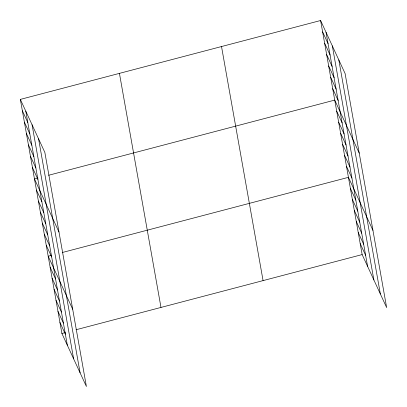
<?xml version="1.0" encoding="UTF-8"?>
<svg xmlns="http://www.w3.org/2000/svg" width="407" height="407" viewBox="0 0 407 407"><rect width="100%" height="100%" fill="white"/><g stroke="black" fill="none" stroke-linecap="round" stroke-linejoin="round"><path stroke-width="0.61" d="M20.35 99.4L44.851 152.422L86.401 386.487L61.9 333.465L20.35 99.4L320.599 20.513L345.1 73.535L386.65 307.6L362.149 254.579L320.599 20.513M38.014 178.052L34.478 178.983L58.974 232.005M48.631 175.264L334.727 100.097L359.228 153.118M51.725 255.291L48.189 256.222L72.69 309.244M62.342 252.503L348.438 177.335L372.939 230.357M61.9 333.465L65.441 332.534M76.053 329.746L362.149 254.579M322.619 31.883L328.052 43.641M324.638 43.254L330.072 55.011M326.653 54.619L332.087 66.382M328.673 65.99L334.106 77.747M330.693 77.361L336.126 89.118M332.707 88.726L338.141 100.488M336.686 111.131L342.119 122.889M338.644 122.166L344.078 133.923M340.603 133.201L346.036 144.958M342.562 144.236L347.995 155.993M344.52 155.27L349.954 167.028M346.479 166.305L351.913 178.062M350.396 188.37L355.83 200.132M352.355 199.405L357.789 211.167M354.314 210.439L359.747 222.202M356.273 221.474L361.706 233.236M358.231 232.509L363.665 244.271M360.19 243.544L365.623 255.306M22.37 110.77L27.803 122.527M24.384 122.136L29.818 133.898M26.404 133.506L31.838 145.263M28.424 144.877L33.857 156.634M30.439 156.242L35.872 168.005M32.458 167.613L37.892 179.37M36.437 190.018L41.87 201.775M38.395 201.048L43.829 212.81M40.354 212.083L45.788 223.845M42.313 223.117L47.746 234.88M44.271 234.152L49.705 245.914M46.23 245.187L51.664 256.949M50.147 267.257L55.581 279.019M52.106 278.291L57.54 290.049M54.065 289.326L59.498 301.083M56.024 300.361L61.457 312.118M57.982 311.396L63.416 323.153M59.941 322.43L65.374 334.188M338.807 59.921L380.357 293.986M332.326 45.889L373.875 279.955M326.032 32.275L367.582 266.336M221.52 46.546L263.07 280.611M119.434 73.367L160.984 307.433M38.558 138.802L80.108 372.868M32.077 124.776L73.626 358.842M25.783 111.157L67.333 345.222"/></g></svg>
